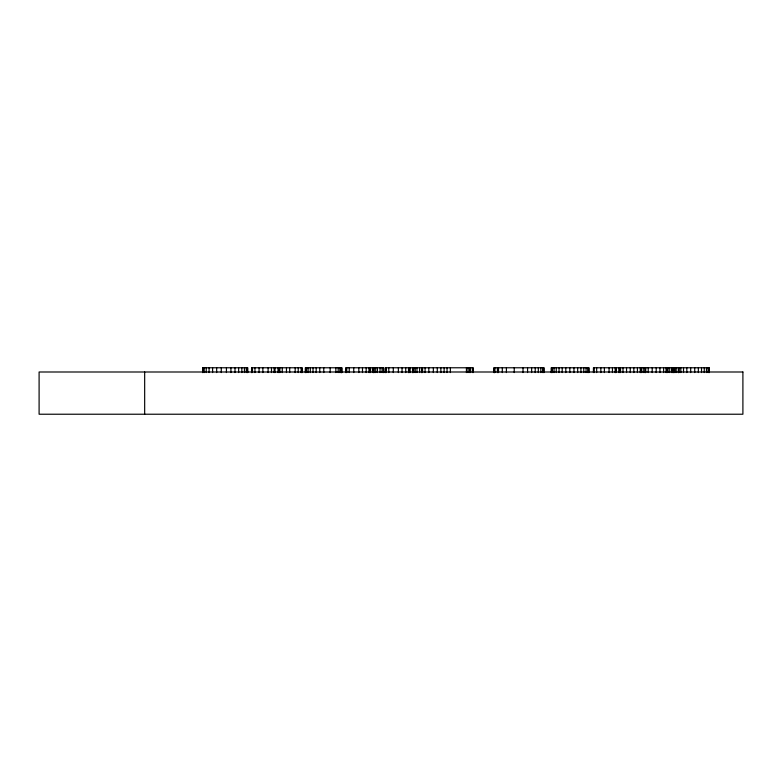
<?xml version="1.0" encoding="UTF-8"?>
<svg xmlns="http://www.w3.org/2000/svg" width="782" height="782" viewBox="0 0 782 782"><rect width="100%" height="100%" fill="white"/><g stroke="black" fill="none" stroke-linecap="round" stroke-linejoin="round"><path stroke-width="1.17" d="M405.711 367.775L405.75 372.584M366.152 367.775L366.191 372.584M709.294 372.584L709.294 367.775L593.43 367.775L593.43 372.584M708.991 367.775L708.981 372.584M708.033 367.775L708.033 372.584M706.459 367.775L706.459 372.584M704.259 367.775L704.259 372.584M701.522 367.775L701.522 372.584M698.346 367.775L698.346 372.584M694.729 367.775L694.729 372.584M690.682 367.775L690.682 372.584M686.821 367.775L686.821 372.584M683.527 367.775L683.527 372.584M680.819 367.775L680.819 372.584M679.001 367.775L679.001 372.584M678.678 367.775L678.678 372.584M678.287 367.775L678.287 372.584M676.176 367.775L676.176 372.584M674.944 367.775L674.944 372.584M674.064 367.775L674.064 372.584M673.517 367.775L673.517 372.584L673.361 367.775M673.155 367.775L673.155 372.584M672.442 367.775L672.442 372.584M671.347 367.775L671.347 372.584M669.245 367.775L669.245 372.584M667.72 367.775L667.72 372.584M666.831 367.775L666.831 372.584M666.029 367.775L666.029 372.584M663.605 367.775L663.605 372.584M659.94 367.775L659.94 372.584M656.196 367.775L656.196 372.584M652.208 367.775L652.208 372.584M648.219 367.775L648.219 372.584M645.678 367.775L645.678 372.584M645.482 367.775L645.482 372.584M644.837 367.775L644.837 372.584M643.224 367.775L643.224 372.584M641.211 367.775L641.211 372.584M640.976 367.775L640.976 372.584M640.263 367.775L640.263 372.584M637.428 367.775L637.428 372.584M633.84 367.775L633.84 372.584M630.253 367.775L630.253 372.584M626.548 367.775L626.548 372.584M623 367.775L623 372.584M620.527 367.775L620.527 372.584M619.696 367.775L619.696 372.584M618.816 367.775L618.816 372.584M616.069 367.775L616.069 372.584M615.845 367.775L615.845 372.584M615.17 367.775L615.17 372.584M612.443 367.775L612.443 372.584M609.061 367.775L609.061 372.584M604.388 367.775L604.388 372.584M600.85 367.775L600.85 372.584M596.656 367.775L596.656 372.584M594.242 367.775L594.242 372.584M589.002 372.584L589.002 367.775L551.212 367.775L551.212 372.584M588.67 367.775L588.68 372.584M587.693 367.775L587.693 372.584M586.06 367.775L586.06 372.584M583.763 367.775L583.763 372.584M580.928 367.775L580.928 372.584M577.663 367.775L577.663 372.584M573.959 367.775L573.959 372.584M569.824 367.775L569.824 372.584M565.806 367.775L565.806 372.584M562.209 367.775L562.209 372.584M559.042 367.775L559.042 372.584M556.285 367.775L556.285 372.584M554.067 367.775L554.067 372.584M552.483 367.775L552.483 372.584M551.535 367.775L551.535 372.584M544.047 372.584L544.047 367.775L493.931 367.775L493.931 372.584M543.686 367.775L543.686 372.584M542.61 367.775L542.61 372.584M540.821 367.775L540.821 372.584M538.319 367.775L538.319 372.584M535.22 367.775L535.22 372.584M531.633 367.775L531.633 372.584M527.567 367.775L527.567 372.584M523.011 367.775L523.011 372.584M514.233 367.775L514.233 372.584M506.413 367.775L506.413 372.584M502.308 367.775L502.308 372.584M498.525 367.775L498.525 372.584M497.958 367.775L497.958 372.584M497.391 367.775L497.391 372.584M494.801 367.775L494.801 372.584M494.556 367.775L494.556 372.584M494.165 367.775L494.165 372.584M473.305 372.584L473.305 367.775L385.487 367.775L385.487 372.584M472.641 367.775L472.641 372.584M470.647 367.775L470.647 372.584M469.435 367.775L469.435 372.584M467.988 367.775L467.988 372.584M466.434 367.775L466.434 372.584M450.364 367.775L450.364 372.584M447.04 367.775L447.04 372.584M444.127 367.775L444.127 372.584M440.872 367.775L440.872 372.584M437.285 367.775L437.285 372.584M433.345 367.775L433.345 372.584M428.819 367.775L428.819 372.584M425.085 367.775L425.085 372.584M422.573 367.775L422.573 372.584M421.742 367.775L421.742 372.584M421.664 367.775L421.664 372.584M419.602 367.775L419.602 372.584M416.982 367.775L416.982 372.584M415.271 367.775L415.271 372.584M413.844 367.775L413.844 372.584M412.945 367.775L412.945 372.584M412.876 367.775L412.876 372.584M412.554 367.775L412.554 372.584M410.139 367.775L410.139 372.584M409.328 367.775L409.328 372.584M408.693 367.775L408.693 372.584M408.507 367.775L408.507 372.584M402.046 367.775L402.046 372.584M398.37 367.775L398.37 372.584M393.297 367.775L393.297 372.584M388.791 367.775L388.791 372.584M386.308 367.775L386.308 372.584M385.565 367.775L385.565 372.584M383.874 372.584L383.874 367.775L345.927 367.775L345.927 372.584M383.434 367.775L383.434 372.584M382.105 367.775L382.105 372.584M380.042 367.775L380.042 372.584M377.423 367.775L377.423 372.584M375.712 367.775L375.712 372.584M374.285 367.775L374.285 372.584M373.385 367.775L373.385 372.584M373.317 367.775L373.317 372.584M372.994 367.775L372.994 372.584M370.58 367.775L370.58 372.584M369.769 367.775L369.769 372.584M368.948 367.775L368.948 372.584M362.486 367.775L362.486 372.584M358.821 367.775L358.821 372.584M353.738 367.775L353.738 372.584M349.231 367.775L349.231 372.584M346.749 367.775L346.749 372.584M346.006 367.775L346.006 372.584M341.9 372.584L341.9 367.775L305.322 367.775L305.322 372.584M341.587 367.775L341.587 372.584M341.49 367.775L341.49 372.584M341.167 367.775L341.167 372.584M340.835 367.775L340.835 372.584M339.838 367.775L339.838 372.584M338.176 367.775L338.176 372.584M335.849 367.775L335.849 372.584M330.17 367.775L330.17 372.584M323.768 367.775L323.768 372.584M319.76 367.775L319.76 372.584M316.172 367.775L316.172 372.584M313.025 367.775L313.025 372.584M310.317 367.775L310.317 372.584M308.128 367.775L308.128 372.584M306.564 367.775L306.564 372.584M305.635 367.775L305.635 372.584M302.096 372.584L302.096 367.775L251.579 367.775L251.579 372.584M301.852 367.775L301.852 372.584M301.129 367.775L301.129 372.584M298.225 367.775L298.225 372.584M295.166 367.775L295.166 372.584M289.692 367.775L289.692 372.584M286.466 367.775L286.466 372.584M282.273 367.775L282.273 372.584M279.858 367.775L279.858 372.584M278.891 367.775L278.891 372.584M278.001 367.775L278.001 372.584M275.02 367.775L275.039 372.584M274.14 367.775L274.14 372.584M271.481 367.775L271.481 372.584M268.099 367.775L268.099 372.584M262.86 367.775L262.86 372.584M259.067 367.775L259.067 372.584M254.961 367.775L254.961 372.584M252.488 367.775L252.488 372.584M251.657 367.775L251.657 372.584M247.796 372.584L247.796 367.775L202.597 367.775L202.597 372.584M247.415 367.775L247.415 372.584M246.301 367.775L246.301 372.584M244.434 367.775L244.434 372.584M241.834 367.775L241.834 372.584M238.637 367.775L238.637 372.584M235.001 367.775L235.001 372.584M230.934 367.775L230.934 372.584M226.438 367.775L226.438 372.584M221.277 367.775L221.277 372.584M216.663 367.775L216.663 372.584M212.596 367.775L212.596 372.584M209.077 367.775L209.077 372.584M206.243 367.775L206.243 372.584M204.21 367.775L204.21 372.584M202.997 367.775L202.997 372.584M144.67 371.997L144.67 414.225M742.9 371.997L39.1 371.997L39.1 414.225L742.9 414.225L742.9 371.997"/></g></svg>
